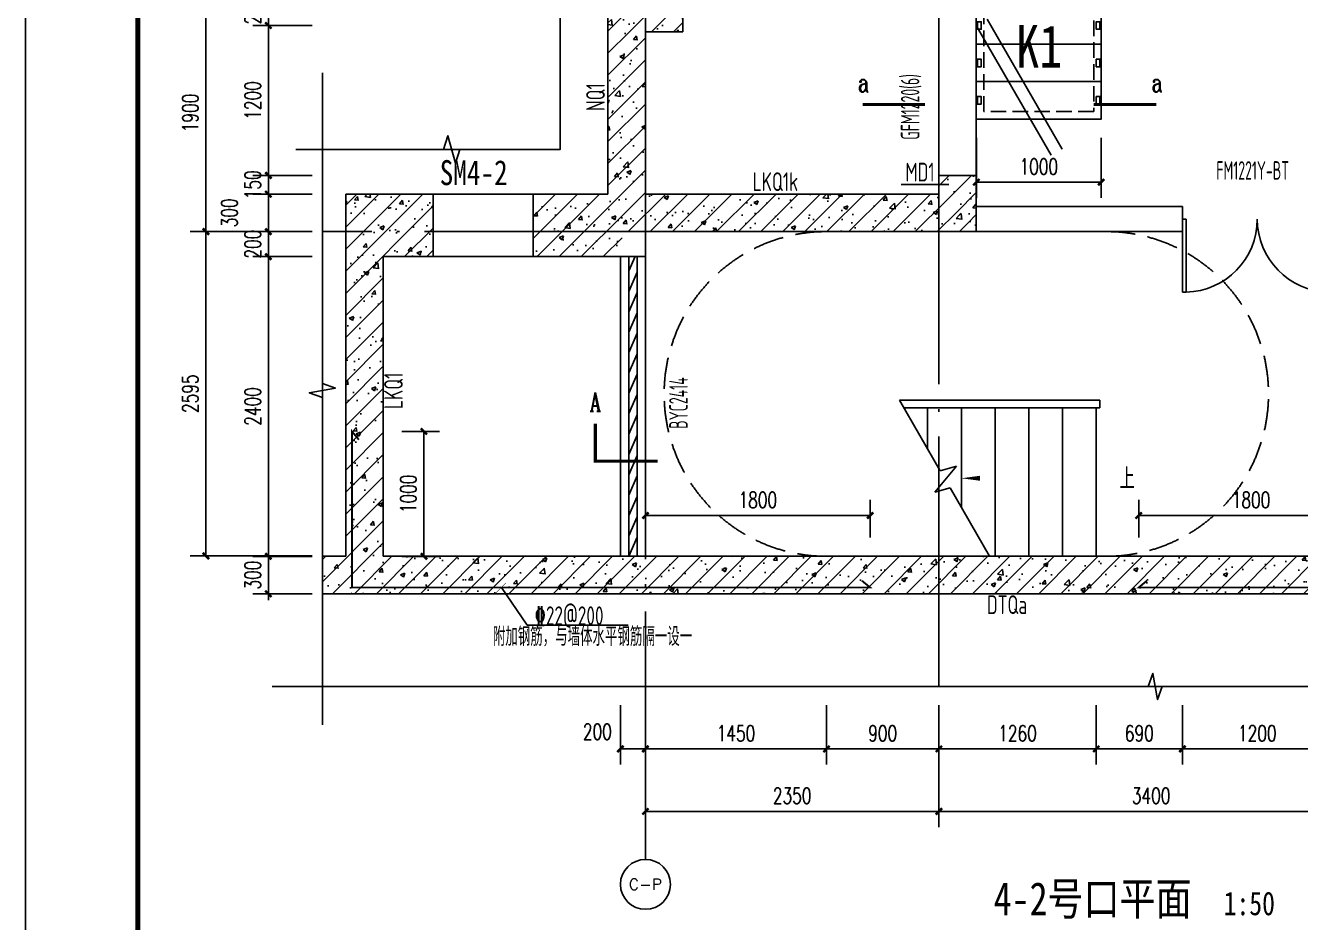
# Model space of a CAD drawing. Extents: x 37906 to 290206, y -18154 to 41246.
# Drawn here: x 79956 to 90167, y -6088 to 1093 of the extents above; entities that cross this region are included whole.
import ezdxf
from ezdxf.enums import TextEntityAlignment as Align

# ---------------------------------------------------------------- set-up
doc = ezdxf.new("R2010")
doc.units = 0
doc.header["$LTSCALE"] = 1000
doc.header["$MEASUREMENT"] = 0
for name, pattern in [('__DASH', [0.35, 0.25, -0.1]), ('DASH', [0.35, 0.25, -0.1]), ('DOTE', [2.42, 2, -0.2, 0.02, -0.2])]:
    doc.linetypes.add(name, pattern=pattern)
for name, color, linetype in [('A-COLUMN', 2, 'Continuous'), ('A-DIM_SYMB', 3, 'Continuous'), ('A-PUB_TEXT', 7, 'Continuous'), ('A-STAIR', 3, 'Continuous'), ('A-WALL', 2, 'Continuous'), ('AXIS', 3, 'Continuous'), ('AXIS_TEXT', 7, 'Continuous'), ('DIM_SYMB', 3, 'Continuous'), ('DOOR_FIRE', 4, 'Continuous'), ('DOOR_FIRE_TEXT', 7, 'Continuous'), ('DOTE', 1, 'DOTE'), ('ECA_TK', 7, 'Continuous'), ('PUB_DIM', 3, 'Continuous'), ('PUB_HATCH', 8, 'Continuous'), ('PUB_TEXT', 7, 'Continuous'), ('REIN', 1, 'Continuous'), ('RF-JSK', 9, 'Continuous'), ('RF-M', 7, 'Continuous'), ('RF-MBH', 11, 'Continuous'), ('RF-QT', 30, 'Continuous'), ('STAIR', 2, 'Continuous'), ('TEXT', 7, 'Continuous'), ('tk', 7, 'Continuous')]:
    doc.layers.add(name, color=color, linetype=linetype)
doc.styles.add('_TCH_AXIS', font='COMPLEX', dxfattribs={"bigfont": 'GBCBIG'})
doc.styles.add('_TCH_DIM', font='SIMPLEX', dxfattribs={"bigfont": 'GBCBIG'})
doc.styles.add('_TCH_DIM_T3', font='SIMPLEX', dxfattribs={"width": 0.705882, "bigfont": 'GBCBIG'})
doc.styles.add('_TCH_LABEL', font='COMPLEX', dxfattribs={"bigfont": 'GBCBIG'})
doc.styles.add('_TCH_WINDOW', font='tssdeng.shx', dxfattribs={"width": 0.8, "height": 3.5, "bigfont": 'tssdchn.shx'})
doc.styles.add('COMPLEX', font='COMPLEX.shx', dxfattribs={"width": 0.65})
doc.styles.get("Standard").update_dxf_attribs({"font": 'tssdeng2.shx', "width": 0.7, "bigfont": 'hztxt.shx'})
doc.styles.add('TSSD_Label', font='tssdeng2.shx', dxfattribs={"width": 0.7, "bigfont": 'tssdchn.shx'})
doc.styles.add('TSSD_Rein', font='tssdeng2.shx', dxfattribs={"width": 0.7, "bigfont": 'tssdchn.shx'})
doc.styles.add('TYDG_01', font='', dxfattribs={"width": 0.8})
doc.styles.add('黑体', font='simhei.ttf', dxfattribs={"width": 0.8})
doc.styles.get('TYDG_01').set_extended_font_data('SimSun')
doc.dimstyles.new('_TCH_ARCH&&50', dxfattribs={"dimtxt": 127.5, "dimasz": 50, "dimexe": 125, "dimexo": 150, "dimgap": 61.25, "dimtad": 1, "dimdec": 0, "dimrnd": 5, "dimzin": 0, "dimdsep": 46, "dimtxsty": '_TCH_DIM_T3', "dimblk": 'ARCHTICK', "dimcen": 0.09, "dimclrt": 7, "dimazin": 2, "dimtfac": 1, "dimtdec": 0, "dimtix": 1, "dimtmove": 2, "dimatfit": 3, "dimfxl": 1, "dimtolj": 1, "dimtzin": 0, "dimarcsym": 0})
pattern_1 = [(45, (-1661870.66, -7904.78), (-88.388348, 88.388348), []), (50, (-1661870.66, -7904.78), (358.63009, -31.376067), [37.5, -412.5]), (355, (-1661870.66, -7904.8), (-69.37567, 376.09607), [30, -330]), (100.4514, (-1661840.78, -7907.4), (289.25469, 344.71977), [31.870095, -350.571056]), (46.1842, (-1661870.66, -7804.8), (533.62052, -82.75951), [56.25, -618.75]), (96.6356, (-1661826.2, -7811.7), (467.33135, 487.05894), [47.80514, -525.8565]), (351.1842, (-1661870.66, -7804.8), (467.33097, 487.0593), [45, -495]), (21, (-1661820.66, -7829.78), (298.453526, -201.309445), [37.5, -412.5]), (326, (-1661820.66, -7829.8), (121.657666, 362.57502), [30, -330]), (71.4514, (-1661795.8, -7846.56), (420.111314, 161.26525), [31.870095, -350.571056]), (37.5, (-1661870.66, -7904.78), (6.079928, 166.446927), [0, -326, 0, -335, 0, -331.25]), (7.5, (-1661870.66, -7904.78), (131.534769, 197.205856), [0, -191, 0, -318.5, 0, -126.25]), (327.5, (-1661982.16, -7904.78), (266.911218, -11.277436), [0, -125, 0, -390, 0, -517.5]), (317.5, (-1662032.16, -7904.78), (291.593085, 50.05249), [0, -162.5, 0, -259, 0, -367.5])]

# ---------------------------------------------------------------- blocks, each defined once
blk = doc.blocks.new('10B_A1E图框')
at = {"layer": 'ECA_TK'}
blk.add_lwpolyline([(0, 0), (841, 0), (841, 594), (0, 594)], close=True, dxfattribs=at)
at = {"layer": 'ECA_TK', "const_width": 0.8}
blk.add_lwpolyline([(831, 10), (831, 584), (18, 584), (18, 10)], close=True, dxfattribs=at)
blk = doc.blocks.new('RFJSK1')
at = {"layer": 'RF-JSK'}
for p, q in [((220418, 104411), (220418, 104351)), ((221398, 104411), (221398, 104351)), ((220418, 104111), (220418, 104051)), ((221398, 104111), (221398, 104051)), ((220418, 103811), (220418, 103751)), ((221398, 103811), (221398, 103751)), ((220418, 103511), (220418, 103451)), ((221398, 103511), (221398, 103451))]:
    blk.add_line(p, q, dxfattribs=at)
for points in [[(220408, 104531), (221408, 104531), (221408, 103331), (220408, 103331), (220408, 104531)], [(220408, 104411), (220408, 104531), (221408, 104531), (221408, 104411)], [(220408, 104411), (220448, 104411), (220448, 104351), (220408, 104351)], [(221408, 104411), (221368, 104411), (221368, 104351), (221408, 104351)], [(221408, 104351), (221408, 104231), (220408, 104231), (220408, 104351)], [(220408, 104111), (220408, 104231), (221408, 104231), (221408, 104111)], [(220408, 104111), (220448, 104111), (220448, 104051), (220408, 104051)], [(221408, 104051), (221408, 103931), (220408, 103931), (220408, 104051)], [(221408, 104111), (221368, 104111), (221368, 104051), (221408, 104051)], [(220408, 103811), (220408, 103931), (221408, 103931), (221408, 103811)], [(220408, 103811), (220448, 103811), (220448, 103751), (220408, 103751)], [(221408, 103751), (221408, 103631), (220408, 103631), (220408, 103751)], [(221408, 103811), (221368, 103811), (221368, 103751), (221408, 103751)], [(220408, 103511), (220408, 103631), (221408, 103631), (221408, 103511)], [(220408, 103511), (220448, 103511), (220448, 103451), (220408, 103451)], [(221408, 103451), (221408, 103331), (220408, 103331), (220408, 103451)], [(221408, 103511), (221368, 103511), (221368, 103451), (221408, 103451)]]:
    blk.add_lwpolyline(points, dxfattribs=at)
at = {"layer": 'RF-JSK', "linetype": '__DASH', "ltscale": 0.5}
blk.add_lwpolyline([(220468, 104471), (221348, 104471), (221348, 103391), (220468, 103391)], close=True, dxfattribs=at)
at = {"layer": 'RF-JSK', "color": 110, "style": 'TYDG_01', "width": 0.8}
blk.add_text('K1', height=339.9, dxfattribs=at).set_placement((220727, 103744))
blk = doc.blocks.new('_ArchTick')
at = {"color": 0, "linetype": 'ByBlock', "const_width": 0.4}
blk.add_lwpolyline([(-0.5, -0.5), (0.5, 0.5)], dxfattribs=at)
blk = doc.blocks.new('*D177')
at = {"layer": 'Defpoints', "color": 0}
for p in [(87571, 343), (88571, 343), (88571, -161)]:
    blk.add_point(p, dxfattribs=at)
at = {"layer": 'PUB_DIM', "color": 0, "lineweight": -2}
for p, q in [((87571, 193), (87571, -286)), ((88571, 193), (88571, -286)), ((87571, -161), (88571, -161))]:
    blk.add_line(p, q, dxfattribs=at)
at = {"layer": 'PUB_DIM', "color": 0, "lineweight": -2, "xscale": 50, "yscale": 50, "zscale": 50, "rotation": 180}
blk.add_blockref('_ArchTick', (87571, -161), dxfattribs=at)
at = {"layer": 'PUB_DIM', "color": 0, "lineweight": -2, "xscale": 50, "yscale": 50, "zscale": 50}
blk.add_blockref('_ArchTick', (88571, -161), dxfattribs=at)
at = {"layer": 'PUB_DIM', "color": 7, "insert": (88071, -36), "char_height": 127.5, "attachment_point": 5, "style": '_TCH_DIM_T3'}
blk.add_mtext('\\A1;1000', dxfattribs=at)
blk = doc.blocks.new('*D610')
at = {"layer": 'Defpoints', "color": 0}
for p in [(81901, -3157), (82401, -3157), (82401, -3457)]:
    blk.add_point(p, dxfattribs=at)
at = {"layer": 'PUB_DIM', "color": 0, "lineweight": -2}
for p, q in [((82251, -3157), (81776, -3157)), ((81901, -3157), (81901, -3107)), ((81901, -3457), (81901, -3157)), ((82251, -3457), (81776, -3457)), ((81901, -3457), (81901, -3507))]:
    blk.add_line(p, q, dxfattribs=at)
at = {"layer": 'PUB_DIM', "color": 0, "lineweight": -2, "xscale": 50, "yscale": 50, "zscale": 50}
for p, rotation in [((81901, -3157), 270), ((81901, -3457), 90)]:
    blk.add_blockref('_ArchTick', p, dxfattribs=dict(at, rotation=rotation))
at = {"layer": 'PUB_DIM', "color": 7, "insert": (81776, -3307), "char_height": 127.5, "attachment_point": 5, "rotation": 90, "style": '_TCH_DIM_T3'}
blk.add_mtext('\\A1;300', dxfattribs=at)
blk = doc.blocks.new('*D611')
at = {"layer": 'Defpoints', "color": 0}
for p in [(81901, -757), (82401, -757), (82401, -3157)]:
    blk.add_point(p, dxfattribs=at)
at = {"layer": 'PUB_DIM', "color": 0, "lineweight": -2}
for p, q in [((82251, -757), (81776, -757)), ((81901, -3157), (81901, -757)), ((82251, -3157), (81776, -3157))]:
    blk.add_line(p, q, dxfattribs=at)
at = {"layer": 'PUB_DIM', "color": 0, "lineweight": -2, "xscale": 50, "yscale": 50, "zscale": 50}
for p, rotation in [((81901, -757), 90), ((81901, -3157), 270)]:
    blk.add_blockref('_ArchTick', p, dxfattribs=dict(at, rotation=rotation))
at = {"layer": 'PUB_DIM', "color": 7, "insert": (81776, -1957), "char_height": 127.5, "attachment_point": 5, "rotation": 90, "style": '_TCH_DIM_T3'}
blk.add_mtext('\\A1;2400', dxfattribs=at)
blk = doc.blocks.new('*D612')
at = {"layer": 'Defpoints', "color": 0}
for p in [(81901, -557), (82401, -557), (82401, -757)]:
    blk.add_point(p, dxfattribs=at)
at = {"layer": 'PUB_DIM', "color": 0, "lineweight": -2}
for p, q in [((81901, -557), (81901, -507)), ((82251, -557), (81776, -557)), ((81901, -757), (81901, -557)), ((82251, -757), (81776, -757)), ((81901, -757), (81901, -807))]:
    blk.add_line(p, q, dxfattribs=at)
at = {"layer": 'PUB_DIM', "color": 0, "lineweight": -2, "xscale": 50, "yscale": 50, "zscale": 50}
for p, rotation in [((81901, -557), 270), ((81901, -757), 90)]:
    blk.add_blockref('_ArchTick', p, dxfattribs=dict(at, rotation=rotation))
at = {"layer": 'PUB_DIM', "color": 7, "insert": (81776, -657), "char_height": 127.5, "attachment_point": 5, "rotation": 90, "style": '_TCH_DIM_T3'}
blk.add_mtext('\\A1;200', dxfattribs=at)
blk = doc.blocks.new('*D613')
at = {"layer": 'Defpoints', "color": 0}
for p in [(81901, -257), (82401, -257), (82401, -557)]:
    blk.add_point(p, dxfattribs=at)
at = {"layer": 'PUB_DIM', "color": 0, "lineweight": -2}
for p, q in [((82251, -257), (81776, -257)), ((81901, -557), (81901, -257)), ((82251, -557), (81776, -557))]:
    blk.add_line(p, q, dxfattribs=at)
at = {"layer": 'PUB_DIM', "color": 0, "lineweight": -2, "xscale": 50, "yscale": 50, "zscale": 50}
for p, rotation in [((81901, -257), 90), ((81901, -557), 270)]:
    blk.add_blockref('_ArchTick', p, dxfattribs=dict(at, rotation=rotation))
at = {"layer": 'PUB_DIM', "color": 7, "insert": (81589, -407), "char_height": 127.5, "attachment_point": 5, "rotation": 90, "style": '_TCH_DIM_T3'}
blk.add_mtext('\\A1;300', dxfattribs=at)
blk = doc.blocks.new('*D614')
at = {"layer": 'Defpoints', "color": 0}
for p in [(81901, -107), (82401, -107), (82401, -257)]:
    blk.add_point(p, dxfattribs=at)
at = {"layer": 'PUB_DIM', "color": 0, "lineweight": -2}
for p, q in [((81901, -107), (81901, -57)), ((82251, -107), (81776, -107)), ((81901, -257), (81901, -107)), ((82251, -257), (81776, -257)), ((81901, -257), (81901, -307))]:
    blk.add_line(p, q, dxfattribs=at)
at = {"layer": 'PUB_DIM', "color": 0, "lineweight": -2, "xscale": 50, "yscale": 50, "zscale": 50}
for p, rotation in [((81901, -107), 270), ((81901, -257), 90)]:
    blk.add_blockref('_ArchTick', p, dxfattribs=dict(at, rotation=rotation))
at = {"layer": 'PUB_DIM', "color": 7, "insert": (81776, -182), "char_height": 127.5, "attachment_point": 5, "rotation": 90, "style": '_TCH_DIM_T3'}
blk.add_mtext('\\A1;150', dxfattribs=at)
blk = doc.blocks.new('*D615')
at = {"layer": 'Defpoints', "color": 0}
for p in [(81901, 1093), (82401, 1093), (82401, -107)]:
    blk.add_point(p, dxfattribs=at)
at = {"layer": 'PUB_DIM', "color": 0, "lineweight": -2}
for p, q in [((82251, 1093), (81776, 1093)), ((81901, -107), (81901, 1093)), ((82251, -107), (81776, -107))]:
    blk.add_line(p, q, dxfattribs=at)
at = {"layer": 'PUB_DIM', "color": 0, "lineweight": -2, "xscale": 50, "yscale": 50, "zscale": 50}
for p, rotation in [((81901, 1093), 90), ((81901, -107), 270)]:
    blk.add_blockref('_ArchTick', p, dxfattribs=dict(at, rotation=rotation))
at = {"layer": 'PUB_DIM', "color": 7, "insert": (81776, 493), "char_height": 127.5, "attachment_point": 5, "rotation": 90, "style": '_TCH_DIM_T3'}
blk.add_mtext('\\A1;1200', dxfattribs=at)
blk = doc.blocks.new('*D616')
at = {"layer": 'Defpoints', "color": 0}
for p in [(81901, 1343), (82401, 1343), (82401, 1093)]:
    blk.add_point(p, dxfattribs=at)
at = {"layer": 'PUB_DIM', "color": 0, "lineweight": -2}
for p, q in [((82251, 1343), (81776, 1343)), ((81901, 1343), (81901, 1393)), ((81901, 1093), (81901, 1343)), ((82251, 1093), (81776, 1093)), ((81901, 1093), (81901, 1043))]:
    blk.add_line(p, q, dxfattribs=at)
at = {"layer": 'PUB_DIM', "color": 0, "lineweight": -2, "xscale": 50, "yscale": 50, "zscale": 50}
for p, rotation in [((81901, 1343), 270), ((81901, 1093), 90)]:
    blk.add_blockref('_ArchTick', p, dxfattribs=dict(at, rotation=rotation))
at = {"layer": 'PUB_DIM', "color": 7, "insert": (81776, 1218), "char_height": 127.5, "attachment_point": 5, "rotation": 90, "style": '_TCH_DIM_T3'}
blk.add_mtext('\\A1;250', dxfattribs=at)
blk = doc.blocks.new('*D628')
at = {"layer": 'Defpoints', "color": 0}
for p in [(84721, -4199), (84921, -4199), (84921, -4699)]:
    blk.add_point(p, dxfattribs=at)
at = {"layer": 'PUB_DIM', "color": 0, "lineweight": -2}
for p, q in [((84721, -4349), (84721, -4824)), ((84921, -4349), (84921, -4824)), ((84721, -4699), (84921, -4699))]:
    blk.add_line(p, q, dxfattribs=at)
at = {"layer": 'PUB_DIM', "color": 0, "lineweight": -2, "xscale": 50, "yscale": 50, "zscale": 50, "rotation": 180}
blk.add_blockref('_ArchTick', (84721, -4699), dxfattribs=at)
at = {"layer": 'PUB_DIM', "color": 0, "lineweight": -2, "xscale": 50, "yscale": 50, "zscale": 50}
blk.add_blockref('_ArchTick', (84921, -4699), dxfattribs=at)
at = {"layer": 'PUB_DIM', "color": 7, "insert": (84536, -4561), "char_height": 127.5, "attachment_point": 5, "style": '_TCH_DIM_T3'}
blk.add_mtext('\\A1;200', dxfattribs=at)
blk = doc.blocks.new('*D629')
at = {"layer": 'Defpoints', "color": 0}
for p in [(84921, -4199), (86371, -4199), (86371, -4699)]:
    blk.add_point(p, dxfattribs=at)
at = {"layer": 'PUB_DIM', "color": 0, "lineweight": -2}
for p, q in [((84921, -4349), (84921, -4824)), ((86371, -4349), (86371, -4824)), ((84921, -4699), (86371, -4699))]:
    blk.add_line(p, q, dxfattribs=at)
at = {"layer": 'PUB_DIM', "color": 0, "lineweight": -2, "xscale": 50, "yscale": 50, "zscale": 50, "rotation": 180}
blk.add_blockref('_ArchTick', (84921, -4699), dxfattribs=at)
at = {"layer": 'PUB_DIM', "color": 0, "lineweight": -2, "xscale": 50, "yscale": 50, "zscale": 50}
blk.add_blockref('_ArchTick', (86371, -4699), dxfattribs=at)
at = {"layer": 'PUB_DIM', "color": 7, "insert": (85646, -4574), "char_height": 127.5, "attachment_point": 5, "style": '_TCH_DIM_T3'}
blk.add_mtext('\\A1;1450', dxfattribs=at)
blk = doc.blocks.new('*D630')
at = {"layer": 'Defpoints', "color": 0}
for p in [(86371, -4199), (87271, -4199), (87271, -4699)]:
    blk.add_point(p, dxfattribs=at)
at = {"layer": 'PUB_DIM', "color": 0, "lineweight": -2}
for p, q in [((86371, -4349), (86371, -4824)), ((87271, -4349), (87271, -4824)), ((86371, -4699), (87271, -4699))]:
    blk.add_line(p, q, dxfattribs=at)
at = {"layer": 'PUB_DIM', "color": 0, "lineweight": -2, "xscale": 50, "yscale": 50, "zscale": 50, "rotation": 180}
blk.add_blockref('_ArchTick', (86371, -4699), dxfattribs=at)
at = {"layer": 'PUB_DIM', "color": 0, "lineweight": -2, "xscale": 50, "yscale": 50, "zscale": 50}
blk.add_blockref('_ArchTick', (87271, -4699), dxfattribs=at)
at = {"layer": 'PUB_DIM', "color": 7, "insert": (86821, -4574), "char_height": 127.5, "attachment_point": 5, "style": '_TCH_DIM_T3'}
blk.add_mtext('\\A1;900', dxfattribs=at)
blk = doc.blocks.new('*D631')
at = {"layer": 'Defpoints', "color": 0}
for p in [(87271, -4199), (88531, -4199), (88531, -4699)]:
    blk.add_point(p, dxfattribs=at)
at = {"layer": 'PUB_DIM', "color": 0, "lineweight": -2}
for p, q in [((87271, -4349), (87271, -4824)), ((88531, -4349), (88531, -4824)), ((87271, -4699), (88531, -4699))]:
    blk.add_line(p, q, dxfattribs=at)
at = {"layer": 'PUB_DIM', "color": 0, "lineweight": -2, "xscale": 50, "yscale": 50, "zscale": 50, "rotation": 180}
blk.add_blockref('_ArchTick', (87271, -4699), dxfattribs=at)
at = {"layer": 'PUB_DIM', "color": 0, "lineweight": -2, "xscale": 50, "yscale": 50, "zscale": 50}
blk.add_blockref('_ArchTick', (88531, -4699), dxfattribs=at)
at = {"layer": 'PUB_DIM', "color": 7, "insert": (87901, -4574), "char_height": 127.5, "attachment_point": 5, "style": '_TCH_DIM_T3'}
blk.add_mtext('\\A1;1260', dxfattribs=at)
blk = doc.blocks.new('*D632')
at = {"layer": 'Defpoints', "color": 0}
for p in [(88531, -4199), (89221, -4199), (89221, -4699)]:
    blk.add_point(p, dxfattribs=at)
at = {"layer": 'PUB_DIM', "color": 0, "lineweight": -2}
for p, q in [((88531, -4349), (88531, -4824)), ((89221, -4349), (89221, -4824)), ((88531, -4699), (89221, -4699))]:
    blk.add_line(p, q, dxfattribs=at)
at = {"layer": 'PUB_DIM', "color": 0, "lineweight": -2, "xscale": 50, "yscale": 50, "zscale": 50, "rotation": 180}
blk.add_blockref('_ArchTick', (88531, -4699), dxfattribs=at)
at = {"layer": 'PUB_DIM', "color": 0, "lineweight": -2, "xscale": 50, "yscale": 50, "zscale": 50}
blk.add_blockref('_ArchTick', (89221, -4699), dxfattribs=at)
at = {"layer": 'PUB_DIM', "color": 7, "insert": (88876, -4574), "char_height": 127.5, "attachment_point": 5, "style": '_TCH_DIM_T3'}
blk.add_mtext('\\A1;690', dxfattribs=at)
blk = doc.blocks.new('*D633')
at = {"layer": 'Defpoints', "color": 0}
for p in [(89221, -4199), (90421, -4199), (90421, -4699)]:
    blk.add_point(p, dxfattribs=at)
at = {"layer": 'PUB_DIM', "color": 0, "lineweight": -2}
for p, q in [((89221, -4349), (89221, -4824)), ((90421, -4349), (90421, -4824)), ((89221, -4699), (90421, -4699))]:
    blk.add_line(p, q, dxfattribs=at)
at = {"layer": 'PUB_DIM', "color": 0, "lineweight": -2, "xscale": 50, "yscale": 50, "zscale": 50, "rotation": 180}
blk.add_blockref('_ArchTick', (89221, -4699), dxfattribs=at)
at = {"layer": 'PUB_DIM', "color": 0, "lineweight": -2, "xscale": 50, "yscale": 50, "zscale": 50}
blk.add_blockref('_ArchTick', (90421, -4699), dxfattribs=at)
at = {"layer": 'PUB_DIM', "color": 7, "insert": (89821, -4574), "char_height": 127.5, "attachment_point": 5, "style": '_TCH_DIM_T3'}
blk.add_mtext('\\A1;1200', dxfattribs=at)
blk = doc.blocks.new('*D640')
at = {"layer": 'Defpoints', "color": 0}
for p in [(84921, -4199), (87271, -4199), (87271, -5199)]:
    blk.add_point(p, dxfattribs=at)
at = {"layer": 'PUB_DIM', "color": 0, "lineweight": -2}
for p, q in [((84921, -4349), (84921, -5324)), ((87271, -4349), (87271, -5324)), ((84921, -5199), (87271, -5199))]:
    blk.add_line(p, q, dxfattribs=at)
at = {"layer": 'PUB_DIM', "color": 0, "lineweight": -2, "xscale": 50, "yscale": 50, "zscale": 50, "rotation": 180}
blk.add_blockref('_ArchTick', (84921, -5199), dxfattribs=at)
at = {"layer": 'PUB_DIM', "color": 0, "lineweight": -2, "xscale": 50, "yscale": 50, "zscale": 50}
blk.add_blockref('_ArchTick', (87271, -5199), dxfattribs=at)
at = {"layer": 'PUB_DIM', "color": 7, "insert": (86096, -5074), "char_height": 127.5, "attachment_point": 5, "style": '_TCH_DIM_T3'}
blk.add_mtext('\\A1;2350', dxfattribs=at)
blk = doc.blocks.new('*D641')
at = {"layer": 'Defpoints', "color": 0}
for p in [(87271, -4199), (90671, -4199), (90671, -5199)]:
    blk.add_point(p, dxfattribs=at)
at = {"layer": 'PUB_DIM', "color": 0, "lineweight": -2}
for p, q in [((87271, -4349), (87271, -5324)), ((90671, -4349), (90671, -5324)), ((87271, -5199), (90671, -5199))]:
    blk.add_line(p, q, dxfattribs=at)
at = {"layer": 'PUB_DIM', "color": 0, "lineweight": -2, "xscale": 50, "yscale": 50, "zscale": 50, "rotation": 180}
blk.add_blockref('_ArchTick', (87271, -5199), dxfattribs=at)
at = {"layer": 'PUB_DIM', "color": 0, "lineweight": -2, "xscale": 50, "yscale": 50, "zscale": 50}
blk.add_blockref('_ArchTick', (90671, -5199), dxfattribs=at)
at = {"layer": 'PUB_DIM', "color": 7, "insert": (88971, -5074), "char_height": 127.5, "attachment_point": 5, "style": '_TCH_DIM_T3'}
blk.add_mtext('\\A1;3400', dxfattribs=at)
blk = doc.blocks.new('*D643')
at = {"layer": 'Defpoints', "color": 0}
for p in [(81401, -557), (82401, -557), (82401, -3153)]:
    blk.add_point(p, dxfattribs=at)
at = {"layer": 'PUB_DIM', "color": 0, "lineweight": -2}
for p, q in [((82251, -557), (81276, -557)), ((81401, -3153), (81401, -557)), ((82251, -3153), (81276, -3153))]:
    blk.add_line(p, q, dxfattribs=at)
at = {"layer": 'PUB_DIM', "color": 0, "lineweight": -2, "xscale": 50, "yscale": 50, "zscale": 50}
for p, rotation in [((81401, -557), 90), ((81401, -3153), 270)]:
    blk.add_blockref('_ArchTick', p, dxfattribs=dict(at, rotation=rotation))
at = {"layer": 'PUB_DIM', "color": 7, "insert": (81276, -1855), "char_height": 127.5, "attachment_point": 5, "rotation": 90, "style": '_TCH_DIM_T3'}
blk.add_mtext('\\A1;2595', dxfattribs=at)
blk = doc.blocks.new('*D644')
at = {"layer": 'Defpoints', "color": 0}
for p in [(81401, 1343), (82401, 1343), (82401, -557)]:
    blk.add_point(p, dxfattribs=at)
at = {"layer": 'PUB_DIM', "color": 0, "lineweight": -2}
for p, q in [((82251, 1343), (81276, 1343)), ((81401, -557), (81401, 1343)), ((82251, -557), (81276, -557))]:
    blk.add_line(p, q, dxfattribs=at)
at = {"layer": 'PUB_DIM', "color": 0, "lineweight": -2, "xscale": 50, "yscale": 50, "zscale": 50}
for p, rotation in [((81401, 1343), 90), ((81401, -557), 270)]:
    blk.add_blockref('_ArchTick', p, dxfattribs=dict(at, rotation=rotation))
at = {"layer": 'PUB_DIM', "color": 7, "insert": (81276, 393), "char_height": 127.5, "attachment_point": 5, "rotation": 90, "style": '_TCH_DIM_T3'}
blk.add_mtext('\\A1;1900', dxfattribs=at)
blk = doc.blocks.new('_AXISO')
blk.add_circle((0, 0), 0.5)
at = {"layer": 'AXIS_TEXT', "style": 'COMPLEX', "width": 1.041667}
blk.add_attdef('A', text='', height=0.56, dxfattribs=at).set_placement((-0.25, -0.28), (0.25, -0.28), align=Align.FIT)
blk = doc.blocks.new('*D1317')
at = {"layer": 'Defpoints', "color": 0}
for p in [(90671, -2830), (88871, -3157), (90671, -3157)]:
    blk.add_point(p, dxfattribs=at)
at = {"layer": 'PUB_DIM', "color": 0, "lineweight": -2}
for p, q in [((88871, -3007), (88871, -2705)), ((90671, -3007), (90671, -2705)), ((88871, -2830), (90671, -2830))]:
    blk.add_line(p, q, dxfattribs=at)
at = {"layer": 'PUB_DIM', "color": 0, "lineweight": -2, "xscale": 50, "yscale": 50, "zscale": 50, "rotation": 180}
blk.add_blockref('_ArchTick', (88871, -2830), dxfattribs=at)
at = {"layer": 'PUB_DIM', "color": 0, "lineweight": -2, "xscale": 50, "yscale": 50, "zscale": 50}
blk.add_blockref('_ArchTick', (90671, -2830), dxfattribs=at)
at = {"layer": 'PUB_DIM', "color": 7, "insert": (89771, -2705), "char_height": 127.5, "attachment_point": 5, "style": '_TCH_DIM_T3'}
blk.add_mtext('\\A1;1800', dxfattribs=at)
blk = doc.blocks.new('*D1320')
at = {"layer": 'Defpoints', "color": 0}
for p in [(82821, -2157), (83147, -2157), (82821, -3157)]:
    blk.add_point(p, dxfattribs=at)
at = {"layer": 'PUB_DIM', "color": 0, "lineweight": -2}
for p, q in [((82971, -2157), (83272, -2157)), ((83147, -3157), (83147, -2157)), ((82971, -3157), (83272, -3157))]:
    blk.add_line(p, q, dxfattribs=at)
at = {"layer": 'PUB_DIM', "color": 0, "lineweight": -2, "xscale": 50, "yscale": 50, "zscale": 50}
for p, rotation in [((83147, -2157), 90), ((83147, -3157), 270)]:
    blk.add_blockref('_ArchTick', p, dxfattribs=dict(at, rotation=rotation))
at = {"layer": 'PUB_DIM', "color": 7, "insert": (83022, -2657), "char_height": 127.5, "attachment_point": 5, "rotation": 90, "style": '_TCH_DIM_T3'}
blk.add_mtext('\\A1;1000', dxfattribs=at)
blk = doc.blocks.new('*D1321')
at = {"layer": 'Defpoints', "color": 0}
for p in [(84921, -2830), (84921, -3157), (86721, -3157)]:
    blk.add_point(p, dxfattribs=at)
at = {"layer": 'PUB_DIM', "color": 0, "lineweight": -2}
for p, q in [((84921, -3007), (84921, -2705)), ((86721, -3007), (86721, -2705)), ((86721, -2830), (84921, -2830))]:
    blk.add_line(p, q, dxfattribs=at)
at = {"layer": 'PUB_DIM', "color": 0, "lineweight": -2, "xscale": 50, "yscale": 50, "zscale": 50, "rotation": 180}
blk.add_blockref('_ArchTick', (84921, -2830), dxfattribs=at)
at = {"layer": 'PUB_DIM', "color": 0, "lineweight": -2, "xscale": 50, "yscale": 50, "zscale": 50}
blk.add_blockref('_ArchTick', (86721, -2830), dxfattribs=at)
at = {"layer": 'PUB_DIM', "color": 7, "insert": (85821, -2705), "char_height": 127.5, "attachment_point": 5, "style": '_TCH_DIM_T3'}
blk.add_mtext('\\A1;1800', dxfattribs=at)

msp = doc.modelspace()

# ---------------------------------------------------------------- hatches: boundary and pattern name
at = {"layer": 'PUB_HATCH'}
h = msp.add_hatch(dxfattribs=at)
h.set_pattern_fill('钢筋混凝土', color=256, scale=50, style=0)
h.set_pattern_definition(pattern_1)
h.paths.add_polyline_path([(84620.8, 1043.3), (85220.8, 1043.3), (85220.8, 1643.3), (84620.8, 1643.3)])
h = msp.add_hatch(dxfattribs=at)
h.set_pattern_fill('钢筋混凝土', color=256, scale=50, style=0)
h.set_pattern_definition(pattern_1)
h.paths.add_polyline_path([(84920.8, 1043.3), (84620.8, 1043.3), (84620.8, -256.7), (84745.8, -456.7), (84920.8, -256.7)])
h = msp.add_hatch(dxfattribs=at)
h.set_pattern_fill('钢筋混凝土', color=256, scale=50, style=0)
h.set_pattern_definition(pattern_1)
h.paths.add_polyline_path([(87570.8, -556.7), (87570.8, -106.7), (87270.8, -106.7), (87270.8, -256.7)])
h = msp.add_hatch(dxfattribs=at)
h.set_pattern_fill('钢筋混凝土', color=256, scale=50, style=0)
h.set_pattern_definition(pattern_1)
h.paths.add_polyline_path([(82333.5, -3456.7), (84720.8, -3456.7), (84720.8, -3156.7), (82820.8, -3156.7), (82820.8, -756.7), (83220.8, -756.7), (83220.8, -256.7), (82520.8, -256.7), (82520.8, -3156.7), (82333.5, -3156.7)])
h = msp.add_hatch(dxfattribs=at)
h.set_pattern_fill('钢筋混凝土', color=256, scale=50, style=0)
h.set_pattern_definition(pattern_1)
h.paths.add_polyline_path([(84020.8, -756.7), (84720.8, -756.7), (84745.8, -456.7), (84620.8, -256.7), (84020.8, -256.7)])
h = msp.add_hatch(dxfattribs=at)
h.set_pattern_fill('钢筋混凝土', color=256, scale=50, style=0)
h.set_pattern_definition(pattern_1)
h.paths.add_polyline_path([(84745.8, -456.7), (84720.8, -556.7), (87570.8, -556.7), (87270.8, -256.7), (84920.8, -256.7)])
h = msp.add_hatch(dxfattribs=at)
h.set_pattern_fill('钢筋混凝土', color=256, scale=50, style=0)
h.set_pattern_definition(pattern_1)
h.paths.add_polyline_path([(84720.8, -3156.7), (84720.8, -3456.7), (90670.8, -3456.7), (90670.8, -3156.7)])

# ---------------------------------------------------------------- linework, layer by layer
for p, q in [((86968.2, -179.9), (87351.4, -179.9)), ((83220.8, -256.7), (84020.8, -256.7)), ((83220.8, -756.7), (84020.8, -756.7)), ((93767.7, -3156.7), (84238, -3156.7)), ((83766.9, -3406.7), (83973.9, -3707)), ((83973.9, -3707), (84783.6, -3707))]:
    msp.add_line(p, q)
msp.add_lwpolyline([(82333.5, 100.4), (84238, 100.4), (84238, 8501.3), (93767.7, 8501.3), (93767.7, -4198.6), (82333.5, -4198.6), (82333.5, 100.4)])
at = {"const_width": 5}
msp.add_lwpolyline([(83724.5, -3449.1), (83803.3, -3370.3)], dxfattribs=at)
at = {"layer": 'A-COLUMN'}
for p, q in [((84620.8, 1643.3), (84620.8, 1043.3)), ((85220.8, 1043.3), (85220.8, 1643.3)), ((84920.8, 1043.3), (85220.8, 1043.3))]:
    msp.add_line(p, q, dxfattribs=at)
at = {"layer": 'A-DIM_SYMB'}
msp.add_lwpolyline([(88665.8, -2531.7, 0, 0, 0), (87450.8, -2531.7, 0, 40, 0), (87600.8, -2531.7, 0, 0, 0)], format="xyseb", dxfattribs=at)
at = {"layer": 'A-STAIR'}
for p, q in [((88530.8, -1906.7), (86955, -1906.7)), ((86955, -1906.7), (87280.9, -2471.2)), ((88560.8, -1906.7), (86955, -1906.7)), ((88560.8, -1966.7), (88560.8, -1906.7)), ((88560.8, -1966.7), (86989.6, -1966.7)), ((87180.8, -2297.9), (87180.8, -1966.7)), ((87450.8, -2765.5), (87450.8, -1966.7)), ((87720.8, -3156.7), (87720.8, -1966.7)), ((87990.8, -3156.7), (87990.8, -1966.7)), ((88260.8, -3156.7), (88260.8, -1966.7)), ((88530.8, -3156.7), (88530.8, -1966.7)), ((87411.3, -2436.2), (87238.4, -2642.3)), ((87280.9, -2471.2), (87411.3, -2436.2)), ((87238.4, -2642.3), (87360.7, -2609.5)), ((87360.7, -2609.5), (87676.7, -3156.7)), ((88530.8, -3156.7), (87676.7, -3156.7))]:
    msp.add_line(p, q, dxfattribs=at)
at = {"layer": 'A-WALL'}
for p, q in [((89220.8, -356.7), (87570.8, -356.7)), ((89220.8, -556.7), (89220.8, -356.7)), ((87570.8, -556.7), (89220.8, -556.7)), ((84920.8, -756.7), (84720.8, -756.7)), ((84920.8, -3156.7), (84720.8, -3156.7))]:
    msp.add_line(p, q, dxfattribs=at)
at = {"layer": 'AXIS'}
msp.add_line((84920.8, -4198.6), (84920.8, -5583.1), dxfattribs=at)
at = {"layer": 'DIM_SYMB'}
for points in [[(84238, 8801.3), (84238, 2207.6), (84343, 2169.4), (84133, 2132.4), (84238, 2095.1), (84238, 100.4), (83434.4, 100.4), (83399.4, -9.6), (83339.4, 210.4), (83304.4, 100.4), (82122.1, 100.4)], [(82333.5, 713.4), (82333.5, -1771.7), (82438.5, -1809.9), (82228.5, -1847), (82333.5, -1884.2), (82333.5, -4505.6)], [(81932.2, -4198.6), (88946.6, -4198.6), (88984.8, -4093.6), (89021.9, -4303.6), (89059.1, -4198.6), (94067.7, -4198.6)]]:
    msp.add_lwpolyline(points, dxfattribs=at)
at = {"layer": 'DIM_SYMB', "const_width": 25}
for points in [[(86660.4, 461.4), (87160.4, 461.4)], [(88511.4, 461.4), (89011.4, 461.4)], [(84519.3, -2095.4), (84519.3, -2395.4), (85019.3, -2395.4)]]:
    msp.add_lwpolyline(points, dxfattribs=at)
at = {"layer": 'DOOR_FIRE'}
for p, q in [((89220.8, -456.7), (89220.8, -1041.7)), ((89220.8, -456.7), (89250.8, -456.7)), ((89250.8, -456.7), (89250.8, -1041.7)), ((89250.8, -1041.7), (89220.8, -1041.7))]:
    msp.add_line(p, q, dxfattribs=at)
for centre, start, end in [((89235.8, -456.7), 271.46928, 0), ((90405.8, -456.7), 180, 268.53072)]:
    msp.add_arc(centre, 585, start, end, dxfattribs=at)
at = {"layer": 'DOTE'}
for p, q in [((84920.8, 8501.3), (84920.8, -4198.6)), ((87270.8, -4198.6), (87270.8, 8501.3)), ((87570.8, -556.7), (82333.5, -556.7)), ((93767.7, -3156.7), (84238, -3156.7))]:
    msp.add_line(p, q, dxfattribs=at)
at = {"layer": 'REIN', "const_width": 15}
for points in [[(82625.9, -2223.1), (82570.8, -2156.7), (82570.8, -3406.7), (86720.8, -3406.7), (86654.4, -3351.7)], [(93315.8, -2223.1), (93370.8, -2156.7), (93370.8, -3406.7), (88870.8, -3406.7), (88937.2, -3351.7)]]:
    msp.add_lwpolyline(points, dxfattribs=at)
at = {"layer": 'RF-M'}
for p, q in [((87657.4, 1143.3), (88257.4, 104.1)), ((87270.8, -106.7), (87270.8, 1093.3)), ((87570.8, 1093.3), (88170.8, 54.1)), ((87570.8, -106.7), (87570.8, 1093.3)), ((84920.8, -756.7), (84720.8, -756.7)), ((84720.8, -3156.7), (84720.8, -756.7)), ((84787.5, -756.7), (84787.5, -3156.7)), ((84787.5, -872.2), (84837.5, -756.7)), ((84854.2, -756.7), (84854.2, -3156.7)), ((84920.8, -3156.7), (84920.8, -756.7)), ((84787.5, -1035.4), (84854.2, -881.5)), ((84787.5, -1198.5), (84854.2, -1044.7)), ((84787.5, -1361.7), (84854.2, -1207.9)), ((84787.5, -1524.9), (84854.2, -1371.1)), ((84787.5, -1688.1), (84854.2, -1534.2)), ((84787.5, -1851.3), (84854.2, -1697.4)), ((84787.5, -2014.4), (84854.2, -1860.6)), ((84787.5, -2177.6), (84854.2, -2023.8)), ((84787.5, -2340.8), (84854.2, -2186.9)), ((84787.5, -2504), (84854.2, -2350.1)), ((84787.5, -2667.2), (84854.2, -2513.3)), ((84787.5, -2830.3), (84854.2, -2676.5)), ((84787.5, -2993.5), (84854.2, -2839.7)), ((84787.5, -3156.7), (84854.2, -3002.8)), ((84720.8, -3156.7), (84920.8, -3156.7))]:
    msp.add_line(p, q, dxfattribs=at)
at = {"layer": 'RF-QT'}
for p, q in [((84620.8, -256.7), (84620.8, 1043.3)), ((84920.8, -256.7), (84920.8, 1043.3)), ((87570.8, -106.7), (87270.8, -106.7)), ((87270.8, -106.7), (87270.8, -256.7)), ((87570.8, -106.7), (87570.8, -556.7)), ((82520.8, -256.7), (83220.8, -256.7)), ((82520.8, -256.7), (82520.8, -3156.7)), ((83220.8, -756.7), (83220.8, -256.7)), ((84020.8, -756.7), (84020.8, -256.7)), ((84020.8, -256.7), (84620.8, -256.7)), ((84920.8, -256.7), (87270.8, -256.7)), ((84720.8, -556.7), (87570.8, -556.7)), ((82820.8, -756.7), (83220.8, -756.7)), ((82820.8, -756.7), (82820.8, -3156.7)), ((84020.8, -756.7), (84720.8, -756.7)), ((82333.5, -3156.7), (82520.8, -3156.7)), ((82820.8, -3156.7), (93120.8, -3156.7)), ((82333.5, -3456.7), (93767.7, -3456.7))]:
    msp.add_line(p, q, dxfattribs=at)
at = {"layer": 'STAIR', "color": 9, "linetype": 'DASH'}
for centre, start, end in [((86370.8, -1856.7), 90, 270), ((88610.8, -1856.7), 270, 90), ((88610.8, -1856.7), 270, 90)]:
    msp.add_arc(centre, 1300, start, end, dxfattribs=at)

# ---------------------------------------------------------------- block references
at = {"layer": 'AXIS'}
ref = msp.add_blockref('_AXISO', (84920.8, -5783.1), dxfattribs=dict(at, xscale=400, yscale=400, zscale=400))
ref.add_attrib('A', 'C-P', dxfattribs={"layer": 'AXIS_TEXT', "height": 87.3, "style": '_TCH_AXIS'}).set_placement((84787.8, -5826.8), (85053.8, -5826.8), align=Align.FIT)
at = {"layer": 'RF-JSK', "linetype": 'ByBlock'}
msp.add_blockref('RFJSK1', (-132837.3, -102987.3), dxfattribs=at)
at = {"layer": 'tk', "xscale": 50, "yscale": 50, "zscale": 50}
msp.add_blockref('10B_A1E图框', (79956.2, -18153.7), dxfattribs=at)

# ---------------------------------------------------------------- texts
at = {"width": 0.7}
for s, p in [('NQ1', (84596.2, 408)), ('LKQ1', (82978, -1978.2))]:
    msp.add_text(s, height=150, rotation=90, dxfattribs=at).set_placement(p)
at = {"style": '黑体', "width": 0.8}
msp.add_text('SM4-2', height=200, dxfattribs=at).set_placement((83273.4, -244.9), align=Align.BOTTOM_LEFT)
at = {"width": 0.7}
for s, p in [('LKQ1k', (85779.4, -232.1)), ('MD1', (87002.7, -155.3))]:
    msp.add_text(s, height=150, dxfattribs=at).set_placement(p)
at = {"layer": 'A-PUB_TEXT', "style": '_TCH_DIM'}
msp.add_text('上', height=168.8, dxfattribs=at).set_placement((88718.3, -2619.2))
at = {"layer": 'DOOR_FIRE_TEXT', "style": '_TCH_WINDOW', "width": 0.564706}
msp.add_text('FM1221Y-BT', height=148.75, dxfattribs=at).set_placement((89492.9, -141.6))
at = {"layer": 'PUB_TEXT'}
for s, height, style, width, p in [('a', 148.8, '_TCH_LABEL', 0.705882, (86622.9, 562)), ('a', 148.8, '_TCH_LABEL', 0.705882, (88973.9, 562)), ('A', 148.8, '_TCH_LABEL', 0.705882, (84474.3, -1994.7)), ('4-2号口平面', 264.35, 'TYDG_01', 0.8, (87709.7, -6030.1)), ('1:50', 188.82, 'TYDG_01', 0.8, (89551.3, -6030.1))]:
    msp.add_text(s, height=height, dxfattribs=dict(at, style=style, width=width)).set_placement(p)
at = {"layer": 'RF-MBH', "style": '_TCH_WINDOW', "width": 0.564706}
for s, p in [('GFM1220(6)', (87115.3, 178.3)), ('BYC2414', (85259.6, -2136.3))]:
    msp.add_text(s, height=148.75, rotation=90, dxfattribs=at).set_placement(p)
at = {"layer": 'TEXT', "color": 4, "ltscale": 100, "style": 'TSSD_Rein', "width": 0.7}
msp.add_text('DTQa', height=150, dxfattribs=at).set_placement((87655.2, -3618.9))
at = {"layer": 'TEXT', "lineweight": 15, "ltscale": 100, "style": 'TSSD_Label', "width": 0.7}
for s, p in [('%%13222@200', (84033.9, -3707)), ('附加钢筋，与墙体水平钢筋隔一设一', (83699.2, -3874.2))]:
    msp.add_text(s, height=150, dxfattribs=at).set_placement(p)

# ---------------------------------------------------------------- dimensions: what is measured, and where the dimension line sits
at = {"layer": 'PUB_DIM'}
for p1, p2, distance, picture, middle in [((82401.5, -556.7), (82401.5, 1343.3), 1000, '*D644', (81276.5, 393.3)), ((82401.5, 1093.3), (82401.5, 1343.3), 500, '*D616', (81776.5, 1218.3)), ((82401.5, -106.7), (82401.5, 1093.3), 500, '*D615', (81776.5, 493.3)), ((87570.8, 343.3), (88570.8, 343.3), -504.7, '*D177', (88070.8, -36.4)), ((82401.5, -256.7), (82401.5, -106.7), 500, '*D614', (81776.5, -181.7)), ((82401.5, -756.7), (82401.5, -556.7), 500, '*D612', (81776.5, -656.7)), ((82401.5, -3153.1), (82401.5, -556.7), 1000, '*D643', (81276.5, -1854.9)), ((82401.5, -3156.7), (82401.5, -756.7), 500, '*D611', (81776.5, -1956.7)), ((82401.5, -3456.7), (82401.5, -3156.7), 500, '*D610', (81776.5, -3306.7)), ((84920.8, -4198.6), (86370.8, -4198.6), -500, '*D629', (85645.8, -4573.6)), ((84920.8, -4198.6), (87270.8, -4198.6), -1000, '*D640', (86095.8, -5073.6)), ((86370.8, -4198.6), (87270.8, -4198.6), -500, '*D630', (86820.8, -4573.6)), ((87270.8, -4198.6), (88530.8, -4198.6), -500, '*D631', (87900.8, -4573.6)), ((87270.8, -4198.6), (90670.8, -4198.6), -1000, '*D641', (88970.8, -5073.6)), ((88530.8, -4198.6), (89220.8, -4198.6), -500, '*D632', (88875.8, -4573.6)), ((89220.8, -4198.6), (90420.8, -4198.6), -500, '*D633', (89820.8, -4573.6))]:
    dim = msp.add_aligned_dim(p1=p1, p2=p2, distance=distance, dimstyle='_TCH_ARCH&&50', dxfattribs=at)
    dim.commit()
    dim.dimension.update_dxf_attribs({"geometry": picture, "text_midpoint": middle})
for base, p1, p2, angle, picture, middle in [((81901.5, -256.7), (82401.5, -556.7), (82401.5, -256.7), 90, '*D613', (81589, -406.7)), ((84920.8, -4698.6), (84720.8, -4198.6), (84920.8, -4198.6), 0, '*D628', (84535.8, -4561.1))]:
    dim = msp.add_linear_dim(base=base, p1=p1, p2=p2, angle=angle, dimstyle='_TCH_ARCH&&50', dxfattribs=at)
    dim.commit()
    dim.dimension.update_dxf_attribs({"geometry": picture, "text_midpoint": middle, "dimtype": 161})
for base, p1, p2, angle, picture, middle in [((83147.4, -2156.7), (82820.8, -3156.7), (82820.8, -2156.7), 90, '*D1320', (83022.4, -2656.7)), ((84920.8, -2830.1), (86720.8, -3156.7), (84920.8, -3156.7), 180, '*D1321', (85820.8, -2705.1))]:
    dim = msp.add_linear_dim(base=base, p1=p1, p2=p2, angle=angle, dimstyle='_TCH_ARCH&&50', dxfattribs=at)
    dim.commit()
    dim.dimension.update_dxf_attribs({"geometry": picture, "text_midpoint": middle})
dim = msp.add_linear_dim(base=(90670.8, -2830.1), p1=(88870.8, -3156.7), p2=(90670.8, -3156.7), dimstyle='_TCH_ARCH&&50', dxfattribs=at)
dim.commit()
dim.dimension.update_dxf_attribs({"geometry": '*D1317', "text_midpoint": (89770.8, -2705.1)})

doc.saveas('drawing.dxf')
